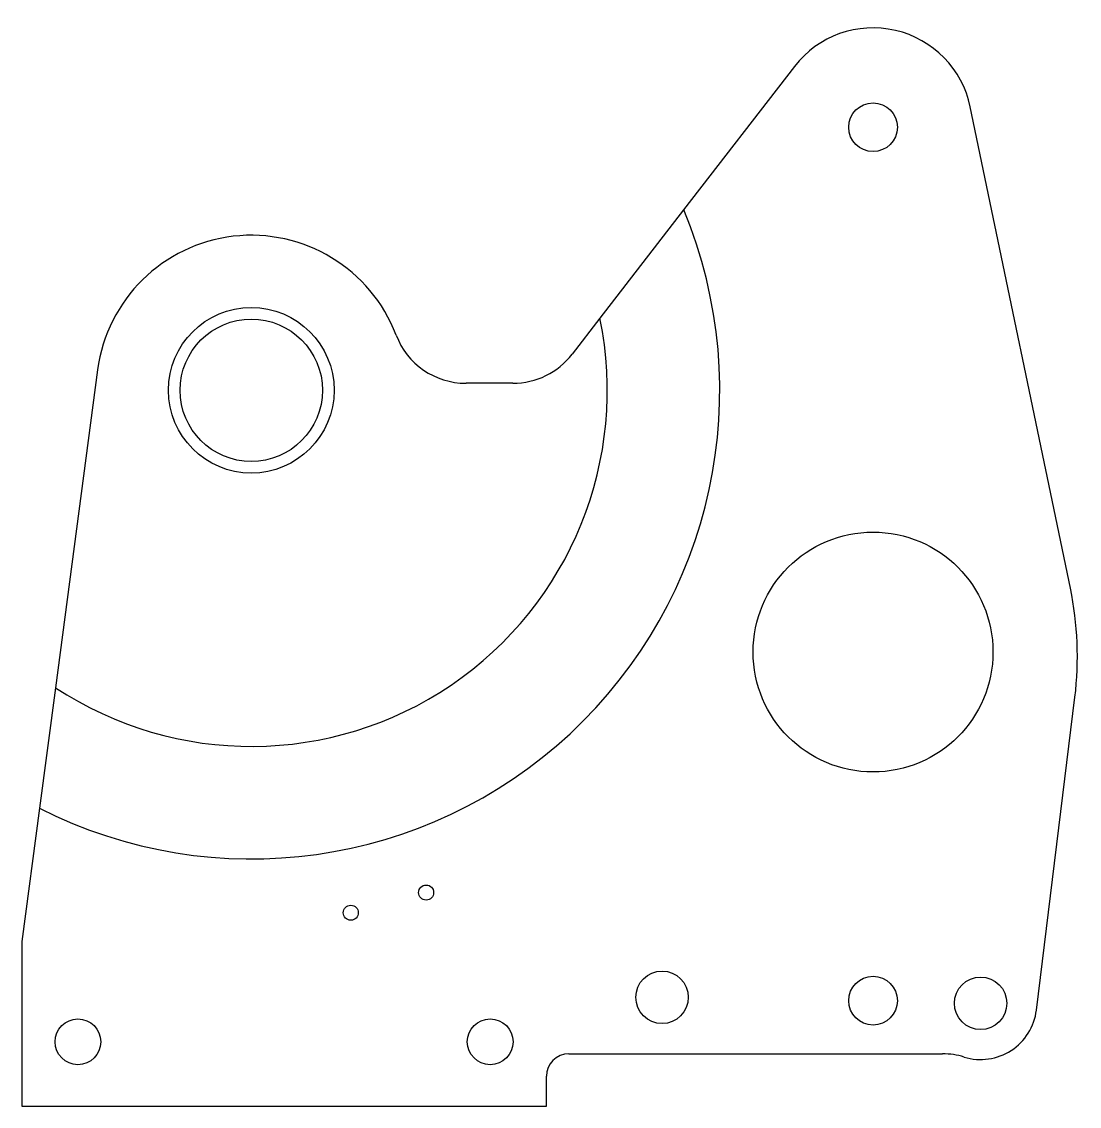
# Model space of a CAD drawing. Header units: millimetres. Extents: x 0 to 141, y 0 to 145.
import ezdxf

# ---------------------------------------------------------------- set-up
doc = ezdxf.new("R2010")
doc.units = ezdxf.units.MM
doc.layers.add('Default', color=7, linetype='Continuous')
doc.layers.add('TUER_MOTOR_KOPPL', color=7, linetype='Continuous')

# ---------------------------------------------------------------- blocks, each defined once
blk = doc.blocks.new('SE')
at = {"layer": 'TUER_MOTOR_KOPPL', "color": 7, "linetype": 'Continuous'}
for p, q in [((139.16, 219.17), (124.37, 200.03)), ((175.96, 149.56), (162.61, 213.76)), ((124.37, 200.03), (113.2, 185.58)), ((113.2, 185.58), (109.5, 180.79)), ((46.19, 178.69), (40.56, 136.3)), ((101.59, 176.91), (95.35, 176.91)), ((40.56, 136.3), (38.42, 120.23)), ((171.44, 93.3), (176.56, 135.02)), ((38.42, 120.23), (36.06, 102.47)), ((36.06, 102.47), (36.06, 80.47)), ((109.06, 87.47), (158.9, 87.47)), ((106.06, 80.47), (106.06, 84.47)), ((36.06, 80.47), (106.06, 80.47))]:
    blk.add_line(p, q, dxfattribs=at)
for centre, radius in [((149.64, 211.06), 3.25), ((66.69, 175.97), 11.05), ((66.69, 175.97), 9.5), ((149.64, 141.06), 16), ((90.02, 108.98), 1), ((79.97, 106.29), 1), ((121.49, 95.01), 3.5), ((149.64, 94.56), 3.25), ((163.99, 94.21), 3.5), ((43.56, 89.07), 3.05), ((98.56, 89.07), 3.05)]:
    blk.add_circle(centre, radius, dxfattribs=at)
for centre, radius, start, end in [((149.64, 211.06), 13.25, 11.7443, 142.2985), ((66.69, 175.97), 62.5, 243.1103, 22.6406), ((66.69, 175.97), 20.68, 20.8828, 172.4345), ((66.69, 175.97), 47.5, 236.623, 11.6755), ((95.35, 186.91), 10, 200.8828, 270), ((101.59, 186.91), 10, 270, 322.2985), ((132.25, 140.47), 44.65, 352.9961, 11.7443), ((163.99, 94.21), 7.5, 253.0822, 352.9961), ((109.06, 84.47), 3, 90, 180), ((158.9, 77.47), 10, 73.0822, 90)]:
    blk.add_arc(centre, radius, start, end, dxfattribs=at)

msp = doc.modelspace()

# ---------------------------------------------------------------- block references
at = {"layer": 'Default'}
msp.add_blockref('SE', (-36.06, -80.47), dxfattribs=at)

doc.saveas('drawing.dxf')
